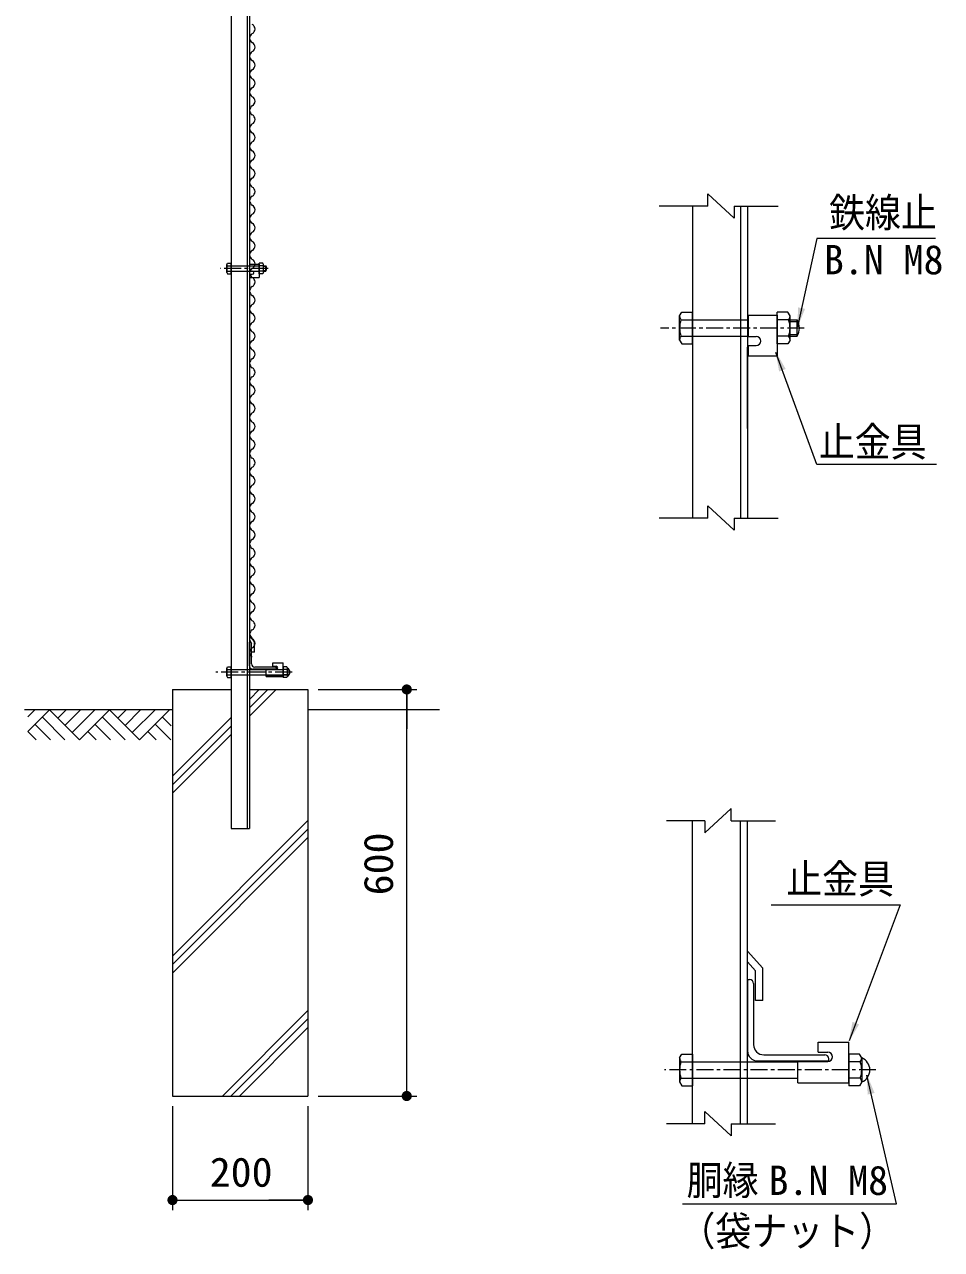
# Model space of a CAD drawing. Units: millimetres at full size. Extents: x -4455 to 4455, y -3150 to 3150.
# Drawn here: x 51 to 1405, y -482 to 1326 of the extents above; entities that cross this region are included whole.
import ezdxf
from ezdxf.enums import TextEntityAlignment as Align

# ---------------------------------------------------------------- set-up
doc = ezdxf.new("R2010")
doc.units = ezdxf.units.MM
doc.header["$LTSCALE"] = 20
doc.linetypes.add('DASHED', pattern=[7.5, 6, -1.5])
doc.linetypes.add('USER1', pattern=[2, 1.25, -0.25, 0.25, -0.25])
for name, color, linetype, lineweight in [('0-1_SUNPOU', 1, 'Continuous', 18), ('0-3_4基礎', 4, 'Continuous', 18), ('0-4_5寸法', 1, 'Continuous', 18), ('0-5_1部材', 7, 'Continuous', 18), ('0-6_GL', 7, 'Continuous', 18), ('0-9_0', 1, 'Continuous', 18), ('0-A_2網', 4, 'Continuous', 18), ('0-B_AMI', 3, 'Continuous', 18), ('0-C_7詳細', 7, 'Continuous', 18)]:
    doc.layers.add(name, color=color, linetype=linetype, lineweight=lineweight)
doc.styles.add('ＭＳ ゴシック', font='')
doc.styles.get('ＭＳ ゴシック').set_extended_font_data('MS Gothic')

# ---------------------------------------------------------------- blocks, each defined once
blk = doc.blocks.new('GL-マーク')
at = {"layer": '0-9_0'}
for p, q in [((-278.75, -14.14), (-264.61, 0)), ((-278.75, -42.43), (-236.32, 0)), ((-236.32, 0), (-177.24, -59.08)), ((-203.01, 0), (-219.67, -16.66)), ((-174.73, 0), (-205.53, -30.8)), ((-146.45, 0), (-191.38, -44.94)), ((-118.16, 0), (-177.24, -59.08)), ((-118.16, 0), (-59.08, -59.08)), ((-84.85, 0), (-101.51, -16.65)), ((-56.57, 0), (-87.36, -30.8)), ((-28.28, 0), (-73.22, -44.94)), ((0, 0), (-59.08, -59.08)), ((-250.46, -14.14), (-205.53, -59.08)), ((-132.3, -14.14), (-87.37, -59.08)), ((3.33, -31.61), (-14.14, -14.14)), ((-278.75, -42.43), (-262.09, -59.08)), ((-264.61, -28.28), (-233.81, -59.08)), ((-160.59, -42.43), (-143.93, -59.08)), ((-146.44, -28.28), (-115.65, -59.08)), ((-25.77, -59.08), (-42.43, -42.43)), ((2.51, -59.08), (-28.28, -28.28))]:
    blk.add_line(p, q, dxfattribs=at)
blk = doc.blocks.new('NAMIX5')
at = {"layer": '0-B_AMI'}
for centre, start, end in [((35.6, -200), 118.07249, 241.92751), ((-35.6, -66.7), 298.07249, 61.92751), ((-35.6, -333.3), 298.07249, 61.92751), ((35.6, -466.7), 118.07249, 241.92751), ((-35.6, -600), 298.07249, 61.92751), ((35.6, -733.3), 118.07249, 241.92751), ((-35.6, -866.7), 298.07249, 61.92751), ((35.6, -1000), 118.07249, 241.92751), ((-35.6, -1133.3), 298.07249, 61.92751), ((35.6, -1266.7), 118.07249, 241.92751)]:
    blk.add_arc(centre, 75.6, start, end, dxfattribs=at)
blk = doc.blocks.new('NAMIX13')
at = {"layer": '0-B_AMI'}
for centre, start, end in [((-71.1, -133.3), 298.07249, 61.92751), ((71.1, -400), 118.07249, 241.92751), ((-71.1, -666.7), 298.07249, 61.92751), ((71.1, -933.3), 118.07249, 241.92751), ((-71.1, -1200), 298.07249, 61.92751), ((71.1, -1466.7), 118.07249, 241.92751), ((-71.1, -1733.3), 298.07249, 61.92751), ((71.1, -2000), 118.07249, 241.92751), ((-71.1, -2266.7), 298.07249, 61.92751), ((71.1, -2533.3), 118.07249, 241.92751), ((-71.1, -2800), 298.07249, 61.92751), ((71.1, -3066.7), 118.07249, 241.92751), ((-71.1, -3333.3), 298.07249, 61.92751), ((71.1, -3600), 118.07249, 241.92751), ((-71.1, -3866.7), 298.07249, 61.92751), ((71.1, -4133.3), 118.07249, 241.92751), ((-71.1, -4400), 298.07249, 61.92751), ((71.1, -4666.7), 118.07249, 241.92751), ((-71.1, -4933.3), 298.07249, 61.92751), ((71.1, -5200), 118.07249, 241.92751), ((-71.1, -5466.7), 298.07249, 61.92751), ((71.1, -5733.3), 118.07249, 241.92751)]:
    blk.add_arc(centre, 151.1, start, end, dxfattribs=at)
blk = doc.blocks.new('NAMI')
at = {"layer": '0-B_AMI'}
for centre, start, end in [((-71.1, -133.3), 298.07249, 61.92751), ((71.1, -400), 118.07249, 241.92751)]:
    blk.add_arc(centre, 151.1, start, end, dxfattribs=at)
blk = doc.blocks.new('M1')
at = {"layer": '0-1_SUNPOU'}
blk.add_line((-5, 0), (-38.58, 0), dxfattribs=at)
for points in [[(0, 0), (-5, 0), (-4.96, 0.63)], [(0, 0), (-4.96, -0.63), (-5, 0)], [(0, 0), (-4.96, 0.63), (-4.84, 1.24)], [(0, 0), (-4.84, -1.24), (-4.96, -0.63)], [(0, 0), (-4.84, 1.24), (-4.65, 1.84)], [(0, 0), (-4.65, -1.84), (-4.84, -1.24)], [(0, 0), (-4.65, 1.84), (-4.38, 2.41)], [(0, 0), (-4.38, -2.41), (-4.65, -1.84)], [(0, 0), (-4.38, 2.41), (-4.05, 2.94)], [(0, 0), (-4.05, -2.94), (-4.38, -2.41)], [(0, 0), (-4.05, 2.94), (-3.64, 3.42)], [(0, 0), (-3.64, -3.42), (-4.05, -2.94)], [(0, 0), (-3.64, 3.42), (-3.19, 3.85)], [(0, 0), (-3.19, -3.85), (-3.64, -3.42)], [(0, 0), (-3.19, 3.85), (-2.68, 4.22)], [(0, 0), (-2.68, -4.22), (-3.19, -3.85)], [(0, 0), (-2.68, 4.22), (-2.13, 4.52)], [(0, 0), (-2.13, -4.52), (-2.68, -4.22)], [(0, 0), (-2.13, 4.52), (-1.55, 4.76)], [(0, 0), (-1.55, -4.76), (-2.13, -4.52)], [(0, 0), (-1.55, 4.76), (-0.94, 4.91)], [(0, 0), (-0.94, -4.91), (-1.55, -4.76)], [(0, 0), (-0.94, 4.91), (-0.31, 4.99)], [(0, 0), (-0.31, -4.99), (-0.94, -4.91)], [(0, 0), (-0.31, 4.99), (0.31, 4.99)], [(0, 0), (0.31, -4.99), (-0.31, -4.99)], [(0, 0), (0.31, 4.99), (0.94, 4.91)], [(0, 0), (0.94, 4.91), (1.55, 4.76)], [(0, 0), (1.55, 4.76), (2.13, 4.52)], [(0, 0), (2.13, 4.52), (2.68, 4.22)], [(0, 0), (2.68, 4.22), (3.19, 3.85)], [(0, 0), (3.19, 3.85), (3.64, 3.42)], [(0, 0), (3.64, 3.42), (4.05, 2.94)], [(0, 0), (4.05, 2.94), (4.38, 2.41)], [(0, 0), (4.38, 2.41), (4.65, 1.84)], [(0, 0), (4.65, 1.84), (4.84, 1.24)], [(0, 0), (4.84, 1.24), (4.96, 0.63)], [(0, 0), (4.96, 0.63), (5, 0)], [(0, 0), (0.94, -4.91), (0.31, -4.99)], [(0, 0), (1.55, -4.76), (0.94, -4.91)], [(0, 0), (2.13, -4.52), (1.55, -4.76)], [(0, 0), (2.68, -4.22), (2.13, -4.52)], [(0, 0), (3.19, -3.85), (2.68, -4.22)], [(0, 0), (3.64, -3.42), (3.19, -3.85)], [(0, 0), (4.05, -2.94), (3.64, -3.42)], [(0, 0), (4.38, -2.41), (4.05, -2.94)], [(0, 0), (4.65, -1.84), (4.38, -2.41)], [(0, 0), (4.84, -1.24), (4.65, -1.84)], [(0, 0), (4.96, -0.63), (4.84, -1.24)], [(0, 0), (5, 0), (4.96, -0.63)]]:
    blk.add_solid(points, dxfattribs=at)

msp = doc.modelspace()

# ---------------------------------------------------------------- linework, layer by layer
at = {"layer": '0-3_4基礎', "color": 7}
for p, q in [((269.58, 344.92), (356.08, 344.92)), ((269.58, 344.92), (269.58, -255.08)), ((269.58, 344.92), (341.58, 344.92)), ((383.08, 344.92), (469.58, 344.92)), ((397.58, 344.92), (469.58, 344.92)), ((469.58, 344.92), (469.58, -255.08)), ((269.58, -255.08), (469.58, -255.08))]:
    msp.add_line(p, q, dxfattribs=at)
at = {"layer": '0-3_4基礎'}
for p, q in [((383.08, 305.3), (422.7, 344.92)), ((383.08, 317.8), (410.2, 344.92)), ((383.08, 330.3), (397.7, 344.92)), ((269.58, 216.8), (356.08, 303.3)), ((269.58, 204.3), (356.08, 290.8)), ((269.58, 191.8), (356.08, 278.3)), ((269.58, -48.54), (469.58, 151.46)), ((269.58, -61.04), (469.58, 138.96)), ((269.58, -73.54), (469.58, 126.46)), ((343.25, -255.08), (469.58, -128.74)), ((355.75, -255.08), (469.58, -141.24)), ((368.25, -255.08), (469.58, -153.74))]:
    msp.add_line(p, q, dxfattribs=at)
at = {"layer": '0-4_5寸法'}
for p, q in [((484.58, 344.92), (630.41, 344.92)), ((615.41, -255.08), (615.41, 344.92)), ((269.58, -270.08), (269.58, -423.6)), ((469.58, -270.08), (469.58, -423.6)), ((484.58, -255.08), (630.41, -255.08)), ((269.58, -408.6), (469.58, -408.6))]:
    msp.add_line(p, q, dxfattribs=at)
at = {"layer": '0-5_1部材'}
for p, q in [((356.08, 1559.92), (356.08, 139.92)), ((379.58, 1559.92), (379.58, 139.92)), ((383.08, 1559.92), (383.08, 139.92)), ((383.08, 426), (390.39, 414.04)), ((383.08, 419.92), (383.08, 379.92)), ((383.08, 418.32), (386.39, 412.91)), ((383.08, 379.92), (383.08, 414.92)), ((383.08, 414.92), (384.08, 414.92)), ((386.08, 382.92), (386.08, 412.92)), ((386.39, 399.91), (386.39, 412.91)), ((390.39, 399.91), (386.39, 399.91)), ((390.39, 399.91), (390.39, 414.04)), ((417.89, 379.15), (417.89, 384.15)), ((417.89, 384.15), (432.89, 384.15)), ((432.89, 364.15), (432.89, 384.15)), ((349.68, 376.39), (350.79, 378.31)), ((349.68, 364.55), (349.68, 376.39)), ((350.37, 374.47), (356.08, 374.47)), ((350.37, 366.47), (356.08, 366.47)), ((350.79, 378.31), (356.08, 378.31)), ((356.08, 362.63), (356.08, 378.31)), ((378.18, 374.47), (432.89, 374.47)), ((383.08, 366.47), (437.8, 366.47)), ((423.08, 374.92), (388.08, 374.92)), ((421.08, 377.92), (391.08, 377.92)), ((407.89, 374.65), (422.64, 374.65)), ((407.89, 364.15), (407.89, 374.65)), ((407.89, 364.15), (432.89, 364.15)), ((417.89, 379.15), (422.64, 379.15)), ((423.08, 374.92), (423.08, 375.92)), ((432.89, 378.31), (432.89, 362.63)), ((438.19, 378.31), (432.89, 378.31)), ((438.61, 374.47), (432.89, 374.47)), ((438.61, 366.47), (432.89, 366.47)), ((438.19, 362.63), (432.89, 362.63)), ((439.29, 376.39), (438.19, 378.31)), ((356.08, 139.92), (383.08, 139.92))]:
    msp.add_line(p, q, dxfattribs=at)
at = {"layer": '0-5_1部材', "color": 1, "linetype": 'USER1'}
for p, q in [((411.04, 966.35), (340.21, 966.35)), ((446.31, 370.47), (333.69, 370.47))]:
    msp.add_line(p, q, dxfattribs=at)
at = {"layer": '0-5_1部材', "color": 3}
for p, q in [((349.68, 972.27), (350.79, 974.19)), ((349.68, 960.43), (349.68, 972.27)), ((350.37, 970.35), (356.08, 970.35)), ((350.37, 962.35), (356.08, 962.35)), ((350.79, 974.19), (356.08, 974.19)), ((356.08, 958.51), (356.08, 974.19)), ((383.42, 972.67), (383.42, 962.17)), ((383.42, 972.67), (397.62, 972.67)), ((383.42, 962.17), (387.37, 962.17)), ((397.62, 958.51), (397.62, 974.19)), ((397.62, 972.67), (397.62, 952.67)), ((403.34, 970.35), (397.62, 970.35)), ((403.34, 962.35), (397.62, 962.35)), ((402.92, 958.51), (397.62, 958.51)), ((404.02, 960.43), (402.92, 958.51)), ((404.02, 960.43), (404.02, 972.27)), ((404.02, 970.35), (407.58, 970.35)), ((404.02, 969.55), (407.98, 969.55)), ((404.02, 963.15), (407.98, 963.15)), ((404.02, 962.35), (407.58, 962.35)), ((407.58, 962.35), (407.58, 970.35)), ((383.42, 957.67), (387.37, 957.67)), ((383.42, 957.67), (383.42, 952.67)), ((383.42, 952.67), (397.62, 952.67))]:
    msp.add_line(p, q, dxfattribs=at)
at = {"layer": '0-5_1部材', "color": 3, "linetype": 'DASHED'}
for p, q in [((356.08, 970.35), (397.62, 970.35)), ((356.08, 962.35), (397.62, 962.35)), ((356.08, 374.47), (383.08, 374.47)), ((356.08, 366.47), (383.08, 366.47)), ((407.89, 366.15), (432.89, 366.15))]:
    msp.add_line(p, q, dxfattribs=at)
at = {"layer": '0-5_1部材', "color": 3}
for points in [[(349.68, 960.43), (350.79, 958.51), (356.08, 958.51)], [(404.02, 972.27), (402.92, 974.19), (397.62, 974.19)]]:
    msp.add_lwpolyline(points, dxfattribs=at)
at = {"layer": '0-5_1部材'}
for points in [[(349.68, 364.55), (350.79, 362.63), (356.08, 362.63)], [(439.29, 376.39), (439.29, 364.55), (438.19, 362.63)]]:
    msp.add_lwpolyline(points, dxfattribs=at)
at = {"layer": '0-5_1部材', "color": 3}
for centre, radius, start, end in [((352.71, 972.27), 3.03, 180, 219.3382), ((361.68, 966.35), 12, 160.52878, 199.47122), ((352.71, 960.43), 3.03, 140.6618, 180), ((387.37, 959.92), 2.25, 270, 90), ((392.02, 966.35), 12, 340.52878, 19.47122), ((401, 972.27), 3.03, 320.6618, 0), ((401, 960.43), 3.03, 0, 39.3382), ((400.65, 966.35), 8, 330, 30)]:
    msp.add_arc(centre, radius, start, end, dxfattribs=at)
at = {"layer": '0-5_1部材'}
for centre, radius, start, end in [((384.08, 412.92), 2, 0, 90), ((388.08, 379.92), 5, 180, 270), ((391.08, 382.92), 5, 180, 270), ((352.71, 376.39), 3.03, 180, 219.3382), ((361.68, 370.47), 12, 160.52878, 199.47122), ((352.71, 364.55), 3.03, 140.6618, 180), ((421.08, 375.92), 2, 0, 90), ((422.64, 376.9), 2.25, 270, 90), ((436.26, 376.39), 3.03, 320.6618, 0), ((427.29, 370.47), 12, 340.52878, 19.47122), ((436.26, 364.55), 3.03, 0, 39.3382), ((436.14, 370.47), 6.71, 298.05542, 61.94458)]:
    msp.add_arc(centre, radius, start, end, dxfattribs=at)
at = {"layer": '0-6_GL'}
for p, q in [((269.58, 314.92), (51.07, 314.92)), ((663.91, 314.92), (469.58, 314.92))]:
    msp.add_line(p, q, dxfattribs=at)
at = {"layer": '0-B_AMI'}
for centre, start, end in [((383.86, 812.93), 298.07249, 61.92751), ((390.97, 799.6), 118.07249, 241.92751), ((390.97, 772.93), 118.07249, 241.92751), ((383.86, 786.26), 298.07249, 61.92751), ((383.86, 759.6), 298.07249, 61.92751), ((390.97, 746.26), 118.07249, 241.92751), ((390.97, 719.6), 118.07249, 241.92751), ((383.86, 732.93), 298.07249, 61.92751), ((383.86, 706.26), 298.07249, 61.92751), ((390.97, 692.93), 118.07249, 241.92751), ((390.97, 666.26), 118.07249, 241.92751), ((383.86, 679.6), 298.07249, 61.92751), ((383.86, 652.93), 298.07249, 61.92751), ((390.97, 639.6), 118.07249, 241.92751), ((383.86, 626.26), 298.07249, 61.92751), ((390.97, 612.93), 118.07249, 241.92751), ((383.86, 599.6), 298.07249, 61.92751), ((390.97, 586.26), 118.07249, 241.92751), ((383.86, 572.93), 298.07249, 61.92751), ((390.97, 559.6), 118.07249, 241.92751), ((383.86, 546.26), 298.07249, 61.92751), ((390.97, 532.93), 118.07249, 241.92751), ((383.86, 519.6), 298.07249, 61.92751), ((390.97, 506.26), 118.07249, 241.92751), ((383.86, 492.93), 298.07249, 61.92751), ((390.97, 479.6), 118.07249, 241.92751), ((383.86, 466.26), 298.07249, 61.92751), ((390.97, 452.93), 118.07249, 241.92751), ((383.86, 439.6), 298.07249, 61.92751), ((390.97, 426.26), 118.07249, 241.92751), ((383.86, 412.93), 298.07249, 61.92751), ((390.97, 399.6), 118.07249, 241.92751)]:
    msp.add_arc(centre, 7.56, start, end, dxfattribs=at)
at = {"layer": '0-C_7詳細', "color": 4}
for p, q in [((1059.82, 1058.32), (1059.82, 1076.32)), ((1098.59, 1040.32), (1059.82, 1076.32)), ((1059.82, 1058.32), (988.26, 1058.32)), ((1098.59, 1058.32), (1163.87, 1058.32)), ((1098.59, 1058.32), (1098.59, 1040.32)), ((1098.59, 579.83), (1059.82, 615.83)), ((1059.82, 597.83), (1059.82, 615.83)), ((1059.82, 597.83), (988.26, 597.83)), ((1098.59, 597.83), (1163.87, 597.83)), ((1098.59, 597.83), (1098.59, 579.83)), ((1055.61, 151.19), (999.04, 151.19)), ((1055.61, 151.19), (1055.61, 133.19)), ((1094.38, 151.19), (1159.65, 151.19)), ((1094.38, -313.95), (1055.61, -277.95)), ((1055.61, -295.95), (1055.61, -277.95)), ((1055.61, -295.95), (999.04, -295.95)), ((1094.38, -295.95), (1159.65, -295.95)), ((1094.38, -295.95), (1094.38, -313.95))]:
    msp.add_line(p, q, dxfattribs=at)
at = {"layer": '0-C_7詳細'}
for p, q in [((1037.42, 1058.32), (1037.42, 597.83)), ((1107.92, 1058.32), (1107.92, 597.83)), ((1118.42, 1058.32), (1118.42, 597.83)), ((1018.22, 896.11), (1021.55, 901.87)), ((1018.22, 860.59), (1018.22, 896.11)), ((1020.28, 890.35), (1037.42, 890.35)), ((1021.55, 901.87), (1037.42, 901.87)), ((1037.42, 854.83), (1037.42, 901.87)), ((1119.45, 897.31), (1119.45, 865.81)), ((1119.45, 897.31), (1162.05, 897.31)), ((1162.05, 854.83), (1162.05, 901.87)), ((1177.92, 901.87), (1162.05, 901.87)), ((1162.05, 897.31), (1162.05, 837.31)), ((1179.19, 890.35), (1162.05, 890.35)), ((1181.25, 896.11), (1177.92, 901.87)), ((1181.25, 860.59), (1181.25, 896.11)), ((1181.25, 890.35), (1191.9, 890.35)), ((1191.9, 866.35), (1191.9, 890.35)), ((1018.22, 860.59), (1021.55, 854.83)), ((1020.28, 866.35), (1037.42, 866.35)), ((1021.55, 854.83), (1037.42, 854.83)), ((1118.42, 730), (1118.42, 850)), ((1119.45, 865.81), (1131.3, 865.81)), ((1119.45, 852.31), (1119.45, 837.31)), ((1119.45, 852.31), (1131.3, 852.31)), ((1179.19, 866.35), (1162.05, 866.35)), ((1181.25, 866.35), (1191.9, 866.35)), ((1119.45, 837.31), (1162.05, 837.31)), ((1037.42, -295.95), (1037.42, 151.19)), ((1107.92, -295.95), (1107.92, 151.19)), ((1118.42, -295.95), (1118.42, 151.19)), ((1118.42, -41.36), (1140.92, -66.34)), ((1118.42, -57.05), (1130.42, -70.37)), ((1130.42, -114.28), (1130.42, -70.37)), ((1140.92, -114.28), (1140.92, -66.34)), ((1118.42, -83.24), (1118.42, -188.24)), ((1118.42, -83.24), (1121.42, -83.24)), ((1127.42, -89.24), (1127.42, -179.24)), ((1140.92, -114.28), (1130.42, -114.28)), ((1222.85, -190.56), (1222.85, -175.56)), ((1222.85, -175.56), (1267.85, -175.56)), ((1267.85, -235.56), (1267.85, -175.56)), ((1018.22, -198.83), (1021.55, -193.07)), ((1018.22, -198.83), (1018.22, -234.35)), ((1021.55, -193.07), (1037.42, -193.07)), ((1037.42, -193.07), (1037.42, -240.11)), ((1142.42, -194.24), (1232.42, -194.24)), ((1222.85, -190.56), (1237.1, -190.56)), ((1267.85, -193.07), (1267.85, -240.11)), ((1283.73, -193.07), (1267.85, -193.07)), ((1287.05, -198.83), (1283.73, -193.07)), ((1287.05, -198.83), (1287.05, -234.35)), ((1020.28, -204.59), (1037.42, -204.59)), ((1118.42, -204.59), (1192.85, -204.59)), ((1133.42, -203.24), (1238.42, -203.24)), ((1192.85, -204.06), (1237.1, -204.06)), ((1192.85, -235.56), (1192.85, -204.06)), ((1238.42, -203.24), (1238.42, -200.24)), ((1284.99, -204.59), (1267.85, -204.59)), ((1018.22, -234.35), (1021.55, -240.11)), ((1020.28, -228.59), (1037.42, -228.59)), ((1118.42, -228.59), (1192.85, -228.59)), ((1284.99, -228.59), (1267.85, -228.59)), ((1287.05, -234.35), (1283.73, -240.11)), ((1021.55, -240.11), (1037.42, -240.11)), ((1192.85, -235.56), (1267.85, -235.56)), ((1283.73, -240.11), (1267.85, -240.11))]:
    msp.add_line(p, q, dxfattribs=at)
at = {"layer": '0-C_7詳細', "color": 3, "linetype": 'DASHED'}
for p, q in [((1037.42, 890.35), (1119.45, 890.35)), ((1037.42, 866.35), (1119.45, 866.35)), ((1037.42, -204.59), (1118.42, -204.59)), ((1037.42, -228.59), (1118.42, -228.59))]:
    msp.add_line(p, q, dxfattribs=at)
at = {"layer": '0-C_7詳細', "color": 1}
for p, q in [((1181.25, 887.95), (1193.12, 887.95)), ((1181.25, 868.75), (1193.12, 868.75))]:
    msp.add_line(p, q, dxfattribs=at)
at = {"layer": '0-C_7詳細', "color": 1, "linetype": 'USER1'}
for p, q in [((1202.3, 878.35), (989.81, 878.35)), ((1308.11, -216.59), (995.86, -216.59))]:
    msp.add_line(p, q, dxfattribs=at)
at = {"layer": '0-C_7詳細', "color": 1}
for points in [[(1395.82, 1010.32), (1220.67, 1010.32), (1192.33, 880.31)], [(1397.62, 676.82), (1220.67, 676.82), (1160.45, 842.33)]]:
    msp.add_lwpolyline(points, dxfattribs=at)
at = {"layer": '0-C_7詳細'}
msp.add_lwpolyline([(1181.25, 860.59), (1177.92, 854.83), (1162.05, 854.83)], dxfattribs=at)
at = {"layer": '0-C_7詳細', "color": 4}
msp.add_lwpolyline([(1094.38, 151.19), (1094.38, 169.19), (1055.61, 133.19)], dxfattribs=at)
at = {"layer": '0-C_7詳細', "color": 5}
for points in [[(1153.53, 27), (1343.62, 27), (1268.55, -173.68)], [(1022.68, -414.12), (1338.3, -414.12), (1294.72, -224.42)]]:
    msp.add_lwpolyline(points, dxfattribs=at)
at = {"layer": '0-C_7詳細'}
for centre, radius, start, end in [((1027.31, 896.11), 9.09, 180, 219.3382), ((1054.22, 878.35), 36, 160.52878, 199.47122), ((1172.16, 896.11), 9.09, 320.6618, 0), ((1145.25, 878.35), 36, 340.52878, 19.47122), ((1171.12, 878.35), 24, 330, 30), ((1027.31, 860.59), 9.09, 140.6618, 180), ((1131.3, 859.06), 6.75, 270, 90), ((1172.16, 860.59), 9.09, 0, 39.3382), ((1121.42, -89.24), 6, 0, 90), ((1142.42, -179.24), 15, 180, 270), ((1027.31, -198.83), 9.09, 180, 219.3382), ((1133.42, -188.24), 15, 180, 270), ((1232.42, -200.24), 6, 0, 90), ((1237.1, -197.31), 6.75, 270, 90), ((1277.97, -198.83), 9.09, 320.6618, 0), ((1279.91, -216.59), 19.14, 291.90813, 68.09187), ((1054.22, -216.59), 36, 160.52878, 199.47122), ((1251.05, -216.59), 36, 340.52878, 19.47122), ((1027.31, -234.35), 9.09, 140.6618, 180), ((1277.97, -234.35), 9.09, 0, 39.3382)]:
    msp.add_arc(centre, radius, start, end, dxfattribs=at)
at = {"layer": '0-C_7詳細', "color": 1}
for points in [[(1191.9, 878.35), (1193.2, 908.77), (1203.38, 906.55)], [(1159.77, 844.21), (1174.92, 817.8), (1165.13, 814.24)]]:
    msp.add_solid(points, dxfattribs=at)
at = {"layer": '0-C_7詳細', "color": 5}
for points in [[(1267.85, -175.56), (1273.48, -145.63), (1283.24, -149.28)], [(1294.27, -222.47), (1306.07, -250.55), (1295.91, -252.88)]]:
    msp.add_solid(points, dxfattribs=at)

# ---------------------------------------------------------------- block references
at = {"layer": '0-4_5寸法', "xscale": 1.5, "yscale": 1.5}
for p, rotation in [((615.41, 344.92), 90), ((615.41, -255.08), 270), ((269.58, -408.6), 180)]:
    msp.add_blockref('M1', p, dxfattribs=dict(at, rotation=rotation))
msp.add_blockref('M1', (469.58, -408.6), dxfattribs=at)
at = {"layer": '0-6_GL', "xscale": 0.75, "yscale": 0.75}
msp.add_blockref('GL-マーク', (264.99, 314.92), dxfattribs=at)
at = {"layer": '0-A_2網'}
for name, p, xscale, yscale in [('NAMI', (387.41, 1326.26), 0.05, 0.05), ('NAMI', (387.41, 1299.6), 0.05, 0.05), ('NAMI', (387.41, 1272.93), 0.05, 0.05), ('NAMIX5', (387.41, 1246.26), 0.1, 0.1), ('NAMIX13', (387.41, 1112.93), 0.05, 0.05)]:
    msp.add_blockref(name, p, dxfattribs=dict(at, xscale=xscale, yscale=yscale))

# ---------------------------------------------------------------- texts
at = {"layer": '0-4_5寸法', "color": 3, "style": 'ＭＳ ゴシック', "width": 1.05}
msp.add_text('600', height=43.26, rotation=90, dxfattribs=at).set_placement((608.07, 41.14), align=Align.BOTTOM_LEFT)
msp.add_text('200', height=43.26, dxfattribs=at).set_placement((324.58, -401.93), align=Align.BOTTOM_LEFT)
at = {"layer": '0-C_7詳細', "color": 3, "style": 'ＭＳ ゴシック', "width": 0.9}
for s, p in [('鉄線止', (1238.85, 1014.08)), ('止金具', (1223.7, 675.87)), ('止金具', (1175.44, 30.83)), ('胴縁', (1028.58, -414.01)), ('（袋ナット）', (1017.93, -488.89))]:
    msp.add_text(s, height=43.26, dxfattribs=at).set_placement(p, align=Align.BOTTOM_LEFT)
at = {"layer": '0-C_7詳細', "color": 3, "style": 'ＭＳ ゴシック'}
for p in [(1231.25, 944.66), (1149.47, -414.01)]:
    msp.add_text('B.N M8', height=43.26, dxfattribs=at).set_placement(p, align=Align.BOTTOM_LEFT)

doc.saveas('drawing.dxf')
